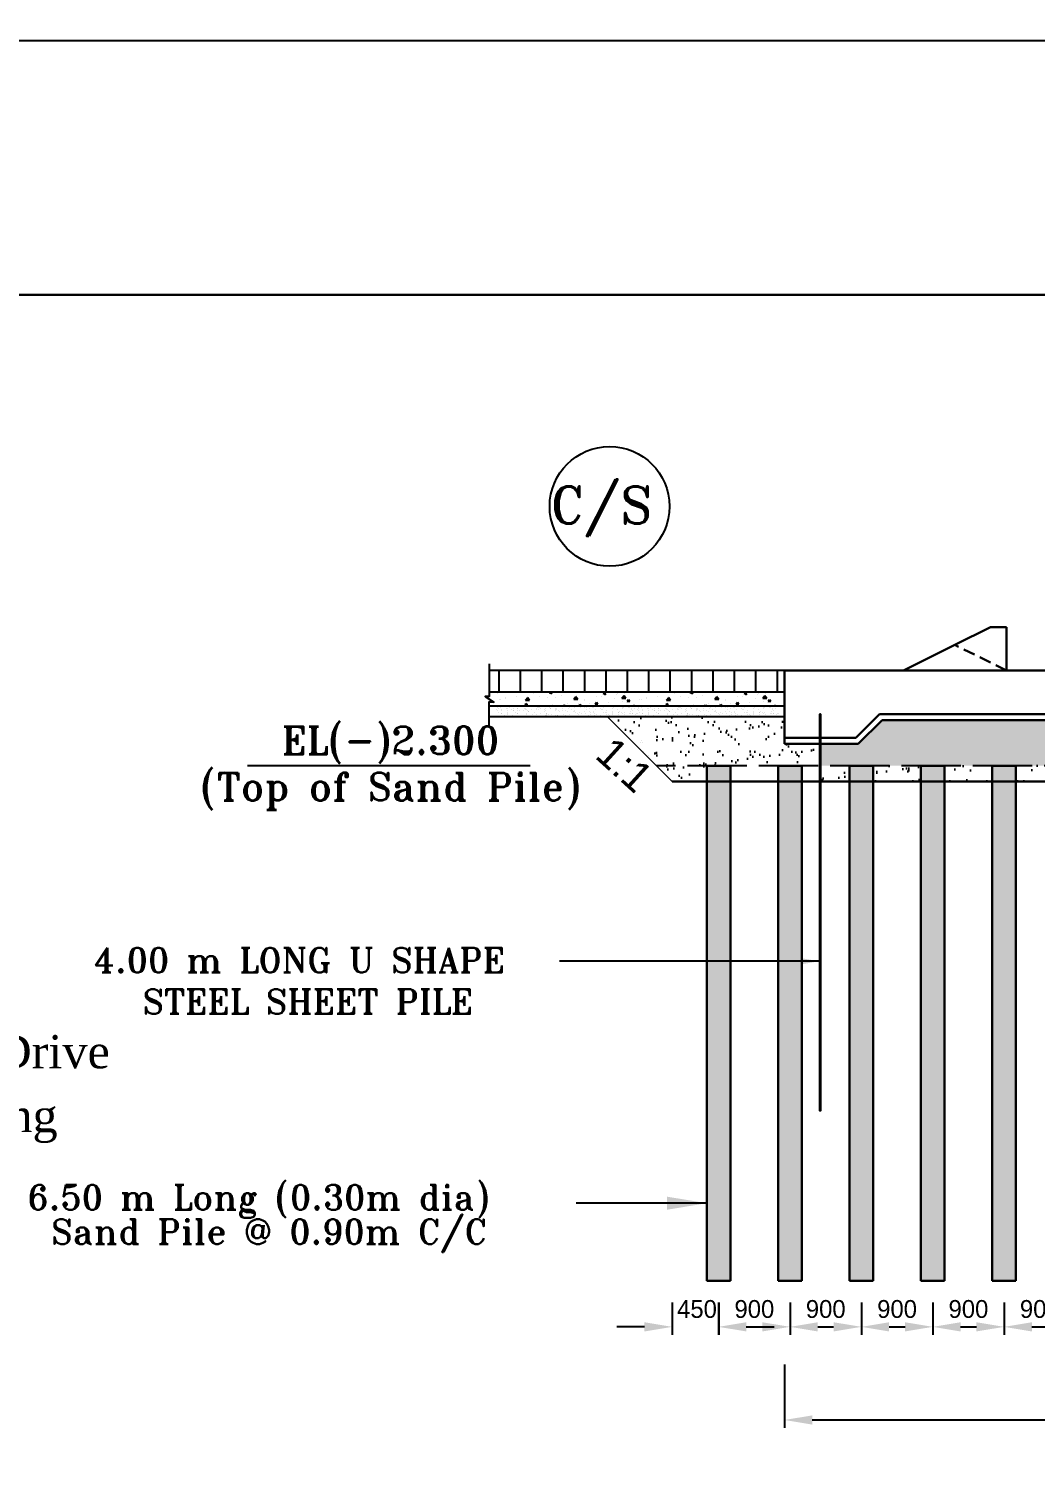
# Model space of a CAD drawing. Extents: x -1206532 to 786809, y -4288605 to 172932.
# Drawn here: x 443800 to 456492, y -4233599 to -4215402 of the extents above; entities that cross this region are included whole.
import ezdxf

# ---------------------------------------------------------------- set-up
doc = ezdxf.new("R2010")
doc.units = 0
doc.header["$LTSCALE"] = 300
doc.header["$MEASUREMENT"] = 0
doc.linetypes.add('DASHED', pattern=[0.75, 0.5, -0.25])
doc.layers.get('0').update_dxf_attribs({"linetype": 'CONTINUOUS'})
doc.layers.get('DEFPOINTS').update_dxf_attribs({"linetype": 'CONTINUOUS'})
doc.layers.add('LINE', color=7, linetype='CONTINUOUS')
doc.layers.add('Other line', color=7, linetype='CONTINUOUS', lineweight=15)
doc.styles.add('BIG', font='ROMANT.SHX')
doc.dimstyles.new('3', dxfattribs={"dimtxt": 225, "dimasz": 350, "dimexe": 100, "dimexo": 25, "dimgap": 9, "dimtad": 0, "dimdec": 0, "dimzin": 0, "dimdsep": 46, "dimtxsty": 'Standard', "dimcen": 0, "dimclrd": 5, "dimclre": 6, "dimclrt": 1, "dimadec": 0, "dimazin": 0, "dimtfac": 1, "dimtdec": 0, "dimtofl": 0, "dimtmove": 2, "dimatfit": 3, "dimfxl": 1, "dimtolj": 1, "dimtzin": 0, "dimarcsym": 0})
pattern_1 = [(37.5, (-208296.67, -1238010.54), (-4.724502, 144.5117827), [0, -114, 0, -127.5, 0, -121.875]), (7.5, (-208296.67, -1238010.54), (132.733253, 211.660955), [0, -61.5, 0, -102.75, 0, -39.375]), (327.5, (-208388.92, -1238010.54), (233.5606396, 0.424429), [0, -37.5, 0, -135, 0, -176.25]), (317.5, (-208388.92, -1238010.54), (225.459495, 65.825667), [0, -18.75, 0, -88.5, 0, -101.25])]
pattern_2 = [(37.5, (-207396.67, -1238010.54), (-4.724502, 144.5117827), [0, -114, 0, -127.5, 0, -121.875]), (7.5, (-207396.67, -1238010.54), (132.733253, 211.660955), [0, -61.5, 0, -102.75, 0, -39.375]), (327.5, (-207488.92, -1238010.54), (233.5606396, 0.424429), [0, -37.5, 0, -135, 0, -176.25]), (317.5, (-207488.92, -1238010.54), (225.459495, 65.825667), [0, -18.75, 0, -88.5, 0, -101.25])]
pattern_3 = [(37.5, (-210096.67, -1238010.54), (-4.724502, 144.5117827), [0, -114, 0, -127.5, 0, -121.875]), (7.5, (-210096.67, -1238010.54), (132.733253, 211.660955), [0, -61.5, 0, -102.75, 0, -39.375]), (327.5, (-210188.92, -1238010.54), (233.5606396, 0.424429), [0, -37.5, 0, -135, 0, -176.25]), (317.5, (-210188.92, -1238010.54), (225.459495, 65.825667), [0, -18.75, 0, -88.5, 0, -101.25])]
pattern_4 = [(37.5, (-147595.84, 279.79), (-9.449004, 289.023565), [0, -228, 0, -255, 0, -243.75]), (7.5, (-147595.84, 279.8), (265.466506, 423.32191), [0, -123, 0, -205.5, 0, -78.75]), (327.5, (-147780.34, 279.79), (467.12128, 0.848858), [0, -75, 0, -270, 0, -352.5]), (317.5, (-147780.34, 279.8), (450.91899, 131.651335), [0, -37.5, 0, -177, 0, -202.5])]

# ---------------------------------------------------------------- blocks, each defined once
blk = doc.blocks.new('*D510')
at = {"layer": 'DEFPOINTS', "color": 0, "lineweight": 30}
for p in [(500651, -4215549), (417919, -4218757), (500651, -4218757)]:
    blk.add_point(p, dxfattribs=at)
at = {"layer": 'LINE', "color": 6, "lineweight": -2}
for p, q in [((417919, -4218732), (417919, -4215449)), ((500651, -4218732), (500651, -4215449))]:
    blk.add_line(p, q, dxfattribs=at)
at = {"layer": 'LINE', "color": 5, "lineweight": -2}
for p, q in [((418269, -4215549), (458751, -4215549)), ((500301, -4215549), (459819, -4215549))]:
    blk.add_line(p, q, dxfattribs=at)
at = {"layer": 'LINE', "color": 5, "lineweight": 30}
for points in [[(418269, -4215491), (418269, -4215608), (417919, -4215549)], [(500301, -4215491), (500301, -4215608), (500651, -4215549)]]:
    blk.add_solid(points, dxfattribs=at)
at = {"layer": 'LINE', "color": 1, "lineweight": 30, "insert": (459285, -4215549), "char_height": 225, "attachment_point": 5}
blk.add_mtext('\\A1;82732', dxfattribs=at)
blk = doc.blocks.new('*D648')
at = {"layer": 'DEFPOINTS', "color": 0, "lineweight": 30}
for p in [(452501, -4231445), (453401, -4231445), (453401, -4231778)]:
    blk.add_point(p, dxfattribs=at)
at = {"layer": 'Other line', "color": 0, "linetype": 'ByBlock', "lineweight": -2}
for p, q in [((452501, -4231470), (452501, -4231878)), ((453401, -4231470), (453401, -4231878))]:
    blk.add_line(p, q, dxfattribs=at)
at = {"layer": 'Other line', "linetype": 'ByBlock', "lineweight": -2}
blk.add_line((452851, -4231778), (453051, -4231778), dxfattribs=at)
at = {"layer": 'Other line', "lineweight": 30}
for points in [[(452851, -4231720), (452851, -4231836), (452501, -4231778)], [(453051, -4231720), (453051, -4231836), (453401, -4231778)]]:
    blk.add_solid(points, dxfattribs=at)
at = {"layer": 'Other line', "color": 0, "lineweight": 30, "insert": (452951, -4231554), "char_height": 225, "attachment_point": 5}
blk.add_mtext('\\A1;900', dxfattribs=at)
blk = doc.blocks.new('*D649')
at = {"layer": 'DEFPOINTS', "color": 0, "lineweight": 30}
for p in [(453401, -4231445), (454301, -4231445), (454301, -4231778)]:
    blk.add_point(p, dxfattribs=at)
at = {"layer": 'Other line', "color": 0, "linetype": 'ByBlock', "lineweight": -2}
for p, q in [((453401, -4231470), (453401, -4231878)), ((454301, -4231470), (454301, -4231878))]:
    blk.add_line(p, q, dxfattribs=at)
at = {"layer": 'Other line', "linetype": 'ByBlock', "lineweight": -2}
blk.add_line((453751, -4231778), (453951, -4231778), dxfattribs=at)
at = {"layer": 'Other line', "lineweight": 30}
for points in [[(453751, -4231720), (453751, -4231836), (453401, -4231778)], [(453951, -4231720), (453951, -4231836), (454301, -4231778)]]:
    blk.add_solid(points, dxfattribs=at)
at = {"layer": 'Other line', "color": 0, "lineweight": 30, "insert": (453851, -4231554), "char_height": 225, "attachment_point": 5}
blk.add_mtext('\\A1;900', dxfattribs=at)
blk = doc.blocks.new('*D650')
at = {"layer": 'DEFPOINTS', "color": 0, "lineweight": 30}
for p in [(454301, -4231445), (455201, -4231445), (455201, -4231778)]:
    blk.add_point(p, dxfattribs=at)
at = {"layer": 'Other line', "color": 0, "linetype": 'ByBlock', "lineweight": -2}
for p, q in [((454301, -4231470), (454301, -4231878)), ((455201, -4231470), (455201, -4231878))]:
    blk.add_line(p, q, dxfattribs=at)
at = {"layer": 'Other line', "linetype": 'ByBlock', "lineweight": -2}
blk.add_line((454651, -4231778), (454851, -4231778), dxfattribs=at)
at = {"layer": 'Other line', "lineweight": 30}
for points in [[(454651, -4231720), (454651, -4231836), (454301, -4231778)], [(454851, -4231720), (454851, -4231836), (455201, -4231778)]]:
    blk.add_solid(points, dxfattribs=at)
at = {"layer": 'Other line', "color": 0, "lineweight": 30, "insert": (454751, -4231554), "char_height": 225, "attachment_point": 5}
blk.add_mtext('\\A1;900', dxfattribs=at)
blk = doc.blocks.new('*D651')
at = {"layer": 'DEFPOINTS', "color": 0, "lineweight": 30}
for p in [(455201, -4231445), (456101, -4231445), (456101, -4231778)]:
    blk.add_point(p, dxfattribs=at)
at = {"layer": 'Other line', "color": 0, "linetype": 'ByBlock', "lineweight": -2}
for p, q in [((455201, -4231470), (455201, -4231878)), ((456101, -4231470), (456101, -4231878))]:
    blk.add_line(p, q, dxfattribs=at)
at = {"layer": 'Other line', "linetype": 'ByBlock', "lineweight": -2}
blk.add_line((455551, -4231778), (455751, -4231778), dxfattribs=at)
at = {"layer": 'Other line', "lineweight": 30}
for points in [[(455551, -4231720), (455551, -4231836), (455201, -4231778)], [(455751, -4231720), (455751, -4231836), (456101, -4231778)]]:
    blk.add_solid(points, dxfattribs=at)
at = {"layer": 'Other line', "color": 0, "lineweight": 30, "insert": (455651, -4231554), "char_height": 225, "attachment_point": 5}
blk.add_mtext('\\A1;900', dxfattribs=at)
blk = doc.blocks.new('*D652')
at = {"layer": 'DEFPOINTS', "color": 0, "lineweight": 30}
for p in [(456101, -4231445), (457001, -4231445), (457001, -4231778)]:
    blk.add_point(p, dxfattribs=at)
at = {"layer": 'Other line', "color": 0, "linetype": 'ByBlock', "lineweight": -2}
for p, q in [((456101, -4231470), (456101, -4231878)), ((457001, -4231470), (457001, -4231878))]:
    blk.add_line(p, q, dxfattribs=at)
at = {"layer": 'Other line', "linetype": 'ByBlock', "lineweight": -2}
blk.add_line((456451, -4231778), (456651, -4231778), dxfattribs=at)
at = {"layer": 'Other line', "lineweight": 30}
for points in [[(456451, -4231720), (456451, -4231836), (456101, -4231778)], [(456651, -4231720), (456651, -4231836), (457001, -4231778)]]:
    blk.add_solid(points, dxfattribs=at)
at = {"layer": 'Other line', "color": 0, "lineweight": 30, "insert": (456551, -4231554), "char_height": 225, "attachment_point": 5}
blk.add_mtext('\\A1;900', dxfattribs=at)
blk = doc.blocks.new('*D625')
at = {"layer": 'DEFPOINTS', "color": 0, "lineweight": 30}
for p in [(453331, -4224423), (491241, -4224423), (491241, -4232953)]:
    blk.add_point(p, dxfattribs=at)
at = {"layer": 'Other line', "color": 0, "linetype": 'ByBlock', "lineweight": -2}
for p, q in [((453331, -4232253), (453331, -4233053)), ((491241, -4232253), (491241, -4233053))]:
    blk.add_line(p, q, dxfattribs=at)
at = {"layer": 'Other line', "linetype": 'ByBlock', "lineweight": -2}
for p, q in [((453681, -4232953), (471382, -4232953)), ((490891, -4232953), (473190, -4232953))]:
    blk.add_line(p, q, dxfattribs=at)
at = {"layer": 'Other line', "lineweight": 30}
for points in [[(453681, -4232895), (453681, -4233011), (453331, -4232953)], [(490891, -4232895), (490891, -4233011), (491241, -4232953)]]:
    blk.add_solid(points, dxfattribs=at)
at = {"layer": 'Other line', "color": 0, "lineweight": 30, "insert": (472286, -4232953), "char_height": 500, "attachment_point": 5}
blk.add_mtext('\\A1;{\\fTimes New Roman|b0|i0|c0|p18;37840}', dxfattribs=at)
blk = doc.blocks.new('*D671')
at = {"layer": 'DEFPOINTS', "color": 0, "lineweight": 30}
for p in [(451915, -4231445), (452499, -4231445), (452499, -4231778)]:
    blk.add_point(p, dxfattribs=at)
at = {"layer": 'Other line', "color": 0, "linetype": 'ByBlock', "lineweight": -2}
for p, q in [((451915, -4231470), (451915, -4231878)), ((452499, -4231470), (452499, -4231878))]:
    blk.add_line(p, q, dxfattribs=at)
at = {"layer": 'Other line', "linetype": 'ByBlock', "lineweight": -2}
for p, q in [((451565, -4231778), (451215, -4231778)), ((452849, -4231778), (453199, -4231778))]:
    blk.add_line(p, q, dxfattribs=at)
at = {"layer": 'Other line', "lineweight": 30}
for points in [[(451565, -4231720), (451565, -4231836), (451915, -4231778)], [(452849, -4231720), (452849, -4231836), (452499, -4231778)]]:
    blk.add_solid(points, dxfattribs=at)
at = {"layer": 'Other line', "color": 0, "lineweight": 30, "insert": (452227, -4231554), "char_height": 225, "attachment_point": 5}
blk.add_mtext('\\A1;450', dxfattribs=at)

msp = doc.modelspace()

# ---------------------------------------------------------------- hatches: boundary and pattern name
at = {"layer": 'Other line', "lineweight": 30}
h = msp.add_hatch(dxfattribs=at)
h.set_pattern_fill('AR-SAND', color=0, scale=150, style=0)
h.set_pattern_definition(pattern_4)
h.paths.add_polyline_path([(488239.559, -4224123.492), (477964.417, -4224123.492), (476464.417, -4223873.492), (475970.625, -4223873.492), (475970.625, -4223523.388), (475950.625, -4223523.388), (475950.625, -4223873.492), (466850.625, -4223873.492), (466850.625, -4223798.492), (466830.625, -4223798.492), (466830.625, -4223873.492), (466336.832, -4223873.492), (464836.832, -4224123.492), (454561.691, -4224123.492), (454261.691, -4224423.492), (453785.9, -4224423.492), (453785.9, -4224698.492), (489015.35, -4224698.492), (489015.35, -4224423.492), (488539.559, -4224423.492)])
h = msp.add_hatch(dxfattribs=at)
h.set_pattern_fill('AR-SAND', color=0, scale=150, style=0)
h.set_pattern_definition(pattern_4)
h.paths.add_polyline_path([(453775.35, -4224698.492), (453775.35, -4224423.492), (453330.625, -4224423.492), (453330.625, -4224083.492), (451099.909, -4224083.492), (451714.909, -4224698.492)])
h.paths.add_polyline_path([(451714.909, -4224698.492), (451914.909, -4224898.492), (452350.625, -4224898.492), (452350.625, -4224698.492)])
msp.add_hatch(color=0, dxfattribs=at).paths.add_polyline_path([(453785.9, -4224048.492), (453775.35, -4224048.492), (453775.35, -4229048.492), (453785.9, -4229048.492)])
h = msp.add_hatch(dxfattribs=at)
h.set_pattern_fill('AR-SAND', color=0, scale=75, style=0)
h.set_pattern_definition([(37.5, (-210996.67, -1238010.54), (-4.724502, 144.5117827), [0, -114, 0, -127.5, 0, -121.875]), (7.5, (-210996.67, -1238010.54), (132.733253, 211.660955), [0, -61.5, 0, -102.75, 0, -39.375]), (327.5, (-211088.92, -1238010.54), (233.5606396, 0.424429), [0, -37.5, 0, -135, 0, -176.25]), (317.5, (-211088.92, -1238010.54), (225.459495, 65.825667), [0, -18.75, 0, -88.5, 0, -101.25])])
h.paths.add_polyline_path([(452350.625, -4231198.492), (452650.625, -4231198.492), (452650.625, -4224698.492), (452350.625, -4224698.492)])
h = msp.add_hatch(dxfattribs=at)
h.set_pattern_fill('AR-SAND', color=0, scale=75, style=0)
h.set_pattern_definition(pattern_3)
h.paths.add_polyline_path([(453250.625, -4231198.492), (453550.625, -4231198.492), (453550.625, -4224698.492), (453250.625, -4224698.492)])
h = msp.add_hatch(dxfattribs=at)
h.set_pattern_fill('AR-SAND', color=0, scale=75, style=0)
h.set_pattern_definition(pattern_3)
h.paths.add_polyline_path([(453250.625, -4231198.492), (453550.625, -4231198.492), (453550.625, -4224698.492), (453250.625, -4224698.492)])
h = msp.add_hatch(dxfattribs=at)
h.set_pattern_fill('AR-SAND', color=0, scale=150, style=0)
h.set_pattern_definition(pattern_4)
h.paths.add_polyline_path([(455050.625, -4224698.492), (454450.625, -4224698.492), (454450.625, -4224898.492), (455050.625, -4224898.492)])
h.paths.add_polyline_path([(454150.625, -4224698.492), (453785.9, -4224698.492), (453785.9, -4224898.492), (454150.625, -4224898.492)])
h.paths.add_polyline_path([(455950.625, -4224698.492), (455350.625, -4224698.492), (455350.625, -4224898.492), (455950.625, -4224898.492)])
h.paths.add_polyline_path([(456850.625, -4224698.492), (456250.625, -4224698.492), (456250.625, -4224898.492), (456850.625, -4224898.492)])
h = msp.add_hatch(dxfattribs=at)
h.set_pattern_fill('AR-SAND', color=0, scale=75, style=0)
h.set_pattern_definition([(37.5, (-209196.67, -1238010.54), (-4.724502, 144.5117827), [0, -114, 0, -127.5, 0, -121.875]), (7.5, (-209196.67, -1238010.54), (132.733253, 211.660955), [0, -61.5, 0, -102.75, 0, -39.375]), (327.5, (-209288.92, -1238010.54), (233.5606396, 0.424429), [0, -37.5, 0, -135, 0, -176.25]), (317.5, (-209288.92, -1238010.54), (225.459495, 65.825667), [0, -18.75, 0, -88.5, 0, -101.25])])
h.paths.add_polyline_path([(454150.625, -4231198.492), (454450.625, -4231198.492), (454450.625, -4224698.492), (454150.625, -4224698.492)])
h = msp.add_hatch(dxfattribs=at)
h.set_pattern_fill('AR-SAND', color=0, scale=75, style=0)
h.set_pattern_definition(pattern_1)
h.paths.add_polyline_path([(455050.625, -4231198.492), (455350.625, -4231198.492), (455350.625, -4224698.492), (455050.625, -4224698.492)])
h = msp.add_hatch(dxfattribs=at)
h.set_pattern_fill('AR-SAND', color=0, scale=75, style=0)
h.set_pattern_definition(pattern_1)
h.paths.add_polyline_path([(455050.625, -4231198.492), (455350.625, -4231198.492), (455350.625, -4224698.492), (455050.625, -4224698.492)])
h = msp.add_hatch(dxfattribs=at)
h.set_pattern_fill('AR-SAND', color=0, scale=75, style=0)
h.set_pattern_definition(pattern_2)
h.paths.add_polyline_path([(455950.625, -4231198.492), (456250.625, -4231198.492), (456250.625, -4224698.492), (455950.625, -4224698.492)])
h = msp.add_hatch(dxfattribs=at)
h.set_pattern_fill('AR-SAND', color=0, scale=75, style=0)
h.set_pattern_definition(pattern_2)
h.paths.add_polyline_path([(455950.625, -4231198.492), (456250.625, -4231198.492), (456250.625, -4224698.492), (455950.625, -4224698.492)])

# ---------------------------------------------------------------- linework, layer by layer
at = {"linetype": 'ByBlock', "lineweight": 30}
msp.add_lwpolyline([(417918.972, -4277260.338), (417918.972, -4218757.224), (500650.648, -4218757.224), (500650.648, -4277260.338), (417918.972, -4277260.338)], close=True, dxfattribs=at)
at = {"layer": 'LINE'}
for p, q in [((453330.625, -4223498.492), (449606.89, -4223498.492)), ((449730.625, -4223768.492), (449730.625, -4223498.492)), ((450000.625, -4223768.492), (450000.625, -4223498.492)), ((450270.625, -4223768.492), (450270.625, -4223498.492)), ((450540.625, -4223768.492), (450540.625, -4223498.492)), ((450810.625, -4223768.492), (450810.625, -4223498.492)), ((451080.625, -4223768.492), (451080.625, -4223498.492)), ((451350.625, -4223768.492), (451350.625, -4223498.492)), ((451620.625, -4223768.492), (451620.625, -4223498.492)), ((451890.625, -4223768.492), (451890.625, -4223498.492)), ((452160.625, -4223768.492), (452160.625, -4223498.492)), ((452430.625, -4223768.492), (452430.625, -4223498.492)), ((452700.625, -4223768.492), (452700.625, -4223498.492)), ((452970.625, -4223768.492), (452970.625, -4223498.492)), ((453240.625, -4223768.492), (453240.625, -4223498.492)), ((453330.625, -4223768.492), (449606.89, -4223768.492)), ((449717.442, -4223779.389), (449715.324, -4223768.492)), ((449953.998, -4223823.543), (449953.998, -4223823.543)), ((450163.207, -4223781.751), (450163.207, -4223781.751)), ((450222.364, -4223780.466), (450222.364, -4223780.466)), ((450395.592, -4223790.798), (450364.76, -4223777.071)), ((450381.949, -4223768.492), (450364.853, -4223776.998)), ((450395.592, -4223790.798), (450391.256, -4223768.492)), ((450513.254, -4223818.763), (450513.254, -4223818.763)), ((450705.11, -4223807.724), (450705.11, -4223807.724)), ((450954.509, -4223819.121), (450954.509, -4223819.121)), ((451073.742, -4223802.208), (451042.91, -4223788.481)), ((451068.683, -4223775.632), (451043.003, -4223788.408)), ((451073.742, -4223802.208), (451068.59, -4223775.704)), ((451217.545, -4223794.972), (451217.545, -4223794.972)), ((451227.459, -4223789.081), (451227.459, -4223789.081)), ((451307.027, -4223818.357), (451280.323, -4223852.092)), ((451330.859, -4223851.101), (451306.949, -4223818.412)), ((451317.406, -4223785.692), (451317.406, -4223785.692)), ((451495.389, -4223779.389), (451493.271, -4223768.492)), ((451731.944, -4223823.543), (451731.944, -4223823.543)), ((451941.153, -4223781.751), (451941.153, -4223781.751)), ((452000.311, -4223780.466), (452000.311, -4223780.466)), ((452173.539, -4223790.798), (452142.706, -4223777.071)), ((452159.895, -4223768.492), (452142.8, -4223776.998)), ((452173.538, -4223790.798), (452169.203, -4223768.492)), ((452291.201, -4223818.763), (452291.201, -4223818.763)), ((452483.057, -4223807.724), (452483.057, -4223807.724)), ((452732.455, -4223819.121), (452732.455, -4223819.121)), ((452851.688, -4223802.208), (452820.856, -4223788.481)), ((452846.63, -4223775.632), (452820.949, -4223788.408)), ((452851.688, -4223802.208), (452846.536, -4223775.704)), ((452995.491, -4223794.972), (452995.491, -4223794.972)), ((453005.405, -4223789.081), (453005.405, -4223789.081)), ((453084.973, -4223818.357), (453058.27, -4223852.092)), ((453108.806, -4223851.101), (453084.895, -4223818.412)), ((453095.352, -4223785.692), (453095.352, -4223785.692)), ((453330.625, -4223948.492), (449599.563, -4223948.492)), ((449697.758, -4223988.351), (449697.758, -4223988.351)), ((449703.853, -4223945.226), (449703.853, -4223945.226)), ((449716.501, -4224002.733), (449716.501, -4224002.733)), ((449716.873, -4223961.037), (449716.873, -4223961.037)), ((449717.364, -4223972.276), (449717.364, -4223972.276)), ((449729.918, -4223863.185), (449729.918, -4223863.185)), ((449744.788, -4223865.336), (449744.788, -4223865.336)), ((449747.544, -4223969.497), (449747.544, -4223969.497)), ((449757.572, -4223985.699), (449757.572, -4223985.699)), ((449762.442, -4224007.666), (449762.442, -4224007.666)), ((449813.648, -4223843.17), (449813.648, -4223843.17)), ((449816.267, -4223853.214), (449816.267, -4223853.214)), ((449823.389, -4223979.482), (449823.389, -4223979.482)), ((449838.139, -4223975.714), (449838.139, -4223975.714)), ((449839.312, -4224005.531), (449839.312, -4224005.531)), ((449843.872, -4223954.865), (449843.872, -4223954.865)), ((449862.615, -4223969.247), (449862.615, -4223969.247)), ((449891.204, -4223988.41), (449891.204, -4223988.41)), ((449910.825, -4223979.232), (449910.825, -4223979.232)), ((449911.525, -4224006.777), (449911.525, -4224006.777)), ((449915.695, -4224001.199), (449915.695, -4224001.199)), ((449958.58, -4223971.51), (449958.58, -4223971.51)), ((449959.07, -4223982.749), (449959.07, -4223982.749)), ((449963.704, -4223997.955), (449963.704, -4223997.955)), ((449992.565, -4223999.063), (449992.565, -4223999.063)), ((450039.549, -4224007.94), (450039.549, -4224007.94)), ((450087.428, -4223944.117), (450056.596, -4223930.39)), ((450082.37, -4223917.54), (450056.689, -4223930.317)), ((450057.639, -4223973.291), (450057.639, -4223973.291)), ((450064.078, -4223972.765), (450064.078, -4223972.765)), ((450116.119, -4223876.211), (450065.505, -4223877.257)), ((450092.286, -4223843.466), (450065.583, -4223877.201)), ((450068.948, -4223994.731), (450068.948, -4223994.731)), ((450079.845, -4223986.187), (450079.845, -4223986.187)), ((450087.428, -4223944.117), (450082.276, -4223917.613)), ((450086.914, -4223995.754), (450086.914, -4223995.754)), ((450116.119, -4223876.211), (450092.208, -4223843.523)), ((450092.815, -4223829.757), (450092.815, -4223829.757)), ((450112.569, -4223882.523), (450112.569, -4223882.523)), ((450117.165, -4223939.59), (450117.165, -4223939.59)), ((450145.818, -4223992.596), (450145.818, -4223992.596)), ((450166.671, -4223953.553), (450166.671, -4223953.553)), ((450200.287, -4223981.983), (450200.287, -4223981.983)), ((450200.777, -4223993.222), (450200.777, -4223993.222)), ((450217.331, -4223966.297), (450217.331, -4223966.297)), ((450222.201, -4223988.264), (450222.201, -4223988.264)), ((450233.028, -4223962.268), (450233.028, -4223962.268)), ((450236.684, -4223830.209), (450236.684, -4223830.209)), ((450239.17, -4223963.097), (450239.17, -4223963.097)), ((450251.771, -4223976.65), (450251.771, -4223976.65)), ((450299.071, -4223986.129), (450299.071, -4223986.129)), ((450315.016, -4223973.083), (450315.016, -4223973.083)), ((450321.552, -4223996.66), (450321.552, -4223996.66)), ((450342.214, -4223841.153), (450342.214, -4223841.153)), ((450370.584, -4223959.83), (450370.584, -4223959.83)), ((450375.454, -4223981.797), (450375.454, -4223981.797)), ((450382.83, -4223982.01), (450382.83, -4223982.01)), ((450403.459, -4223920.82), (450403.459, -4223920.82)), ((450441.993, -4223992.455), (450441.993, -4223992.455)), ((450442.484, -4224003.695), (450442.484, -4224003.695)), ((450446.795, -4223980.694), (450446.795, -4223980.694)), ((450447.727, -4223837.814), (450447.727, -4223837.814)), ((450452.324, -4223979.661), (450452.324, -4223979.661)), ((450455.33, -4223991.555), (450455.33, -4223991.555)), ((450476.07, -4224003.158), (450476.07, -4224003.158)), ((450523.837, -4223953.363), (450523.837, -4223953.363)), ((450528.707, -4223975.329), (450528.707, -4223975.329)), ((450531.175, -4224001.54), (450531.175, -4224001.54)), ((450556.566, -4223936.037), (450547.991, -4223948.492)), ((450566.862, -4223948.492), (450556.473, -4223936.111)), ((450563.259, -4224007.133), (450563.259, -4224007.133)), ((450599.831, -4223914.459), (450599.831, -4223914.459)), ((450605.577, -4223973.194), (450605.577, -4223973.194)), ((450622.184, -4223969.671), (450622.184, -4223969.671)), ((450640.927, -4223984.053), (450640.927, -4223984.053)), ((450723.489, -4223863.656), (450672.875, -4223864.702)), ((450699.657, -4223830.912), (450672.953, -4223864.646)), ((450681.384, -4223949.879), (450681.384, -4223949.879)), ((450681.96, -4223968.862), (450681.96, -4223968.862)), ((450683.7, -4224002.928), (450683.7, -4224002.928)), ((450723.489, -4223863.656), (450699.579, -4223830.967)), ((450729.46, -4223917.558), (450729.46, -4223917.558)), ((450730.796, -4223956.698), (450730.796, -4223956.698)), ((450749.779, -4223948.492), (450734.746, -4223941.799)), ((450760.519, -4223928.95), (450734.839, -4223941.727)), ((450758.83, -4223966.727), (450758.83, -4223966.727)), ((450764.211, -4223948.492), (450760.426, -4223929.023)), ((450787.041, -4223950.567), (450787.041, -4223950.567)), ((450802.316, -4223956.914), (450802.316, -4223956.914)), ((450806.642, -4223966.683), (450806.642, -4223966.683)), ((450808.829, -4223857.676), (450808.829, -4223857.676)), ((450809.04, -4223872.666), (450809.04, -4223872.666)), ((450835.213, -4223962.395), (450835.213, -4223962.395)), ((450835.951, -4223988.097), (450835.951, -4223988.097)), ((450872.403, -4223912.367), (450872.403, -4223912.367)), ((450874.457, -4223975.611), (450874.457, -4223975.611)), ((450912.083, -4223960.259), (450912.083, -4223960.259)), ((450923.091, -4223960.352), (450923.091, -4223960.352)), ((450977.287, -4223921.496), (450943.666, -4223924.437)), ((450960.025, -4223900.74), (450943.759, -4223924.364)), ((450946.956, -4223985.156), (450946.956, -4223985.156)), ((450977.287, -4223921.496), (450959.932, -4223900.813)), ((450982.066, -4223954.611), (450982.066, -4223954.611)), ((450988.466, -4223955.927), (450988.466, -4223955.927)), ((451011.34, -4223977.074), (451011.34, -4223977.074)), ((451018.249, -4223830.874), (451018.249, -4223830.874)), ((451022.802, -4223995.141), (451022.802, -4223995.141)), ((451030.083, -4223991.456), (451030.083, -4223991.456)), ((451043.532, -4223956.147), (451043.532, -4223956.147)), ((451044.023, -4223967.386), (451044.023, -4223967.386)), ((451065.336, -4223953.792), (451065.336, -4223953.792)), ((451090.616, -4224004.069), (451090.616, -4224004.069)), ((451107.75, -4223897.029), (451107.75, -4223897.029)), ((451141.719, -4223949.46), (451141.719, -4223949.46)), ((451154.627, -4223935.52), (451154.627, -4223935.52)), ((451164.798, -4223970.825), (451164.798, -4223970.825)), ((451176.197, -4223957.97), (451176.197, -4223957.97)), ((451192.678, -4223852.097), (451192.678, -4223849.117)), ((451222.423, -4223950.298), (451222.423, -4223950.298)), ((451225.108, -4223995.5), (451225.108, -4223995.5)), ((451330.859, -4223851.101), (451280.245, -4223852.147)), ((451285.239, -4223966.62), (451285.239, -4223966.62)), ((451285.73, -4223977.859), (451285.73, -4223977.859)), ((451292.82, -4223889.363), (451292.82, -4223889.363)), ((451298.268, -4223960.283), (451298.268, -4223960.283)), ((451341.755, -4223895.525), (451341.755, -4223895.525)), ((451380.746, -4223886.198), (451347.124, -4223889.139)), ((451363.484, -4223865.442), (451347.218, -4223889.067)), ((451380.746, -4223886.198), (451363.391, -4223865.515)), ((451363.836, -4223893.727), (451363.836, -4223893.727)), ((451366.083, -4223969.211), (451366.083, -4223969.211)), ((451371.222, -4223962.014), (451371.222, -4223962.014)), ((451398.639, -4223935.326), (451398.639, -4223935.326)), ((451400.496, -4223984.477), (451400.496, -4223984.477)), ((451406.505, -4223981.297), (451406.505, -4223981.297)), ((451419.239, -4223998.859), (451419.239, -4223998.859)), ((451438.669, -4223940.36), (451422.323, -4223948.492)), ((451440.143, -4223948.492), (451438.576, -4223940.432)), ((451438.582, -4223978.756), (451438.582, -4223978.756)), ((451475.704, -4223988.351), (451475.704, -4223988.351)), ((451481.799, -4223945.226), (451481.799, -4223945.226)), ((451494.447, -4224002.733), (451494.447, -4224002.733)), ((451494.819, -4223961.037), (451494.819, -4223961.037)), ((451495.31, -4223972.276), (451495.31, -4223972.276)), ((451507.865, -4223863.185), (451507.865, -4223863.185)), ((451522.735, -4223865.336), (451522.735, -4223865.336)), ((451525.49, -4223969.497), (451525.49, -4223969.497)), ((451535.519, -4223985.699), (451535.519, -4223985.699)), ((451540.389, -4224007.666), (451540.389, -4224007.666)), ((451591.595, -4223843.17), (451591.595, -4223843.17)), ((451594.214, -4223853.214), (451594.214, -4223853.214)), ((451601.336, -4223979.482), (451601.336, -4223979.482)), ((451616.085, -4223975.714), (451616.085, -4223975.714)), ((451617.259, -4224005.531), (451617.259, -4224005.531)), ((451621.818, -4223954.865), (451621.818, -4223954.865)), ((451640.561, -4223969.247), (451640.561, -4223969.247)), ((451669.151, -4223988.41), (451669.151, -4223988.41)), ((451688.772, -4223979.232), (451688.772, -4223979.232)), ((451689.471, -4224006.777), (451689.471, -4224006.777)), ((451693.641, -4224001.199), (451693.641, -4224001.199)), ((451736.526, -4223971.51), (451736.526, -4223971.51)), ((451737.017, -4223982.749), (451737.017, -4223982.749)), ((451741.65, -4223997.955), (451741.65, -4223997.955)), ((451770.511, -4223999.063), (451770.511, -4223999.063)), ((451817.496, -4224007.94), (451817.496, -4224007.94)), ((451865.375, -4223944.117), (451834.543, -4223930.39)), ((451860.316, -4223917.54), (451834.636, -4223930.317)), ((451835.586, -4223973.291), (451835.586, -4223973.291)), ((451842.025, -4223972.765), (451842.025, -4223972.765)), ((451894.065, -4223876.211), (451843.451, -4223877.257)), ((451870.233, -4223843.466), (451843.529, -4223877.201)), ((451846.894, -4223994.731), (451846.894, -4223994.731)), ((451857.792, -4223986.187), (451857.792, -4223986.187)), ((451865.375, -4223944.117), (451860.223, -4223917.613)), ((451864.86, -4223995.754), (451864.86, -4223995.754)), ((451894.065, -4223876.211), (451870.155, -4223843.523)), ((451870.762, -4223829.757), (451870.762, -4223829.757)), ((451890.515, -4223882.523), (451890.515, -4223882.523)), ((451895.111, -4223939.59), (451895.111, -4223939.59)), ((451923.764, -4223992.596), (451923.764, -4223992.596)), ((451944.617, -4223953.553), (451944.617, -4223953.553)), ((451978.233, -4223981.983), (451978.233, -4223981.983)), ((451978.724, -4223993.222), (451978.724, -4223993.222)), ((451995.277, -4223966.297), (451995.277, -4223966.297)), ((452000.147, -4223988.264), (452000.147, -4223988.264)), ((452010.974, -4223962.268), (452010.974, -4223962.268)), ((452014.63, -4223830.209), (452014.63, -4223830.209)), ((452017.116, -4223963.097), (452017.116, -4223963.097)), ((452029.717, -4223976.65), (452029.717, -4223976.65)), ((452077.017, -4223986.129), (452077.017, -4223986.129)), ((452092.962, -4223973.083), (452092.962, -4223973.083)), ((452099.499, -4223996.66), (452099.499, -4223996.66)), ((452120.16, -4223841.153), (452120.16, -4223841.153)), ((452148.53, -4223959.83), (452148.53, -4223959.83)), ((452153.4, -4223981.797), (452153.4, -4223981.797)), ((452160.777, -4223982.01), (452160.777, -4223982.01)), ((452181.405, -4223920.82), (452181.405, -4223920.82)), ((452219.94, -4223992.455), (452219.94, -4223992.455)), ((452220.431, -4224003.695), (452220.431, -4224003.695)), ((452224.742, -4223980.694), (452224.742, -4223980.694)), ((452225.673, -4223837.814), (452225.673, -4223837.814)), ((452230.27, -4223979.661), (452230.27, -4223979.661)), ((452233.276, -4223991.555), (452233.276, -4223991.555)), ((452254.016, -4224003.158), (452254.016, -4224003.158)), ((452301.783, -4223953.363), (452301.783, -4223953.363)), ((452306.653, -4223975.329), (452306.653, -4223975.329)), ((452309.122, -4224001.54), (452309.122, -4224001.54)), ((452334.513, -4223936.037), (452325.937, -4223948.492)), ((452344.809, -4223948.492), (452334.419, -4223936.111)), ((452341.205, -4224007.133), (452341.205, -4224007.133)), ((452377.777, -4223914.459), (452377.777, -4223914.459)), ((452383.523, -4223973.194), (452383.523, -4223973.194)), ((452400.131, -4223969.671), (452400.131, -4223969.671)), ((452418.873, -4223984.053), (452418.873, -4223984.053)), ((452501.436, -4223863.656), (452450.821, -4223864.702)), ((452477.603, -4223830.912), (452450.899, -4223864.646)), ((452459.331, -4223949.879), (452459.331, -4223949.879)), ((452459.906, -4223968.862), (452459.906, -4223968.862)), ((452461.647, -4224002.928), (452461.647, -4224002.928)), ((452501.435, -4223863.656), (452477.525, -4223830.967)), ((452507.406, -4223917.558), (452507.406, -4223917.558)), ((452508.743, -4223956.698), (452508.743, -4223956.698)), ((452527.725, -4223948.492), (452512.692, -4223941.799)), ((452538.466, -4223928.95), (452512.785, -4223941.727)), ((452536.776, -4223966.727), (452536.776, -4223966.727)), ((452542.157, -4223948.492), (452538.373, -4223929.023)), ((452564.988, -4223950.567), (452564.988, -4223950.567)), ((452580.262, -4223956.914), (452580.262, -4223956.914)), ((452584.588, -4223966.683), (452584.588, -4223966.683)), ((452586.775, -4223857.676), (452586.775, -4223857.676)), ((452586.987, -4223872.666), (452586.987, -4223872.666)), ((452613.159, -4223962.395), (452613.159, -4223962.395)), ((452613.898, -4223988.097), (452613.898, -4223988.097)), ((452650.349, -4223912.367), (452650.349, -4223912.367)), ((452652.403, -4223975.611), (452652.403, -4223975.611)), ((452690.029, -4223960.259), (452690.029, -4223960.259)), ((452701.037, -4223960.352), (452701.037, -4223960.352)), ((452755.234, -4223921.496), (452721.612, -4223924.437)), ((452737.972, -4223900.74), (452721.705, -4223924.364)), ((452724.902, -4223985.156), (452724.902, -4223985.156)), ((452755.234, -4223921.496), (452737.878, -4223900.813)), ((452760.012, -4223954.611), (452760.012, -4223954.611)), ((452766.412, -4223955.927), (452766.412, -4223955.927)), ((452789.287, -4223977.074), (452789.287, -4223977.074)), ((452796.196, -4223830.874), (452796.196, -4223830.874)), ((452800.748, -4223995.141), (452800.748, -4223995.141)), ((452808.03, -4223991.456), (452808.03, -4223991.456)), ((452821.479, -4223956.147), (452821.479, -4223956.147)), ((452821.969, -4223967.386), (452821.969, -4223967.386)), ((452843.282, -4223953.792), (452843.282, -4223953.792)), ((452868.563, -4224004.069), (452868.563, -4224004.069)), ((452885.696, -4223897.029), (452885.696, -4223897.029)), ((452919.665, -4223949.46), (452919.665, -4223949.46)), ((452932.573, -4223935.52), (452932.573, -4223935.52)), ((452942.744, -4223970.825), (452942.744, -4223970.825)), ((452954.144, -4223957.97), (452954.144, -4223957.97)), ((452970.625, -4223852.097), (452970.625, -4223849.117)), ((453000.369, -4223950.298), (453000.369, -4223950.298)), ((453003.054, -4223995.5), (453003.054, -4223995.5)), ((453108.806, -4223851.101), (453058.192, -4223852.147)), ((453063.186, -4223966.62), (453063.186, -4223966.62)), ((453063.676, -4223977.859), (453063.676, -4223977.859)), ((453070.766, -4223889.363), (453070.766, -4223889.363)), ((453076.215, -4223960.283), (453076.215, -4223960.283)), ((453119.701, -4223895.525), (453119.701, -4223895.525)), ((453158.692, -4223886.198), (453125.071, -4223889.139)), ((453141.43, -4223865.442), (453125.164, -4223889.067)), ((453158.692, -4223886.198), (453141.337, -4223865.515)), ((453141.783, -4223893.727), (453141.783, -4223893.727)), ((453144.029, -4223969.211), (453144.029, -4223969.211)), ((453149.168, -4223962.014), (453149.168, -4223962.014)), ((453176.586, -4223935.326), (453176.586, -4223935.326)), ((453178.443, -4223984.477), (453178.443, -4223984.477)), ((453184.451, -4223981.297), (453184.451, -4223981.297)), ((453197.186, -4223998.859), (453197.186, -4223998.859)), ((453216.615, -4223940.36), (453200.27, -4223948.492)), ((453218.089, -4223948.492), (453216.522, -4223940.432)), ((453216.529, -4223978.756), (453216.529, -4223978.756)), ((453330.625, -4224083.492), (449599.563, -4224083.492)), ((449720.013, -4224032.968), (449720.013, -4224032.968)), ((449764.083, -4224042.798), (449764.083, -4224042.798)), ((449765.411, -4224040.264), (449765.411, -4224040.264)), ((449794.686, -4224062.727), (449794.686, -4224062.727)), ((449813.429, -4224077.109), (449813.429, -4224077.109)), ((449831.898, -4224051.726), (449831.898, -4224051.726)), ((449840.455, -4224028.764), (449840.455, -4224028.764)), ((449840.945, -4224040.003), (449840.945, -4224040.003)), ((449904.397, -4224061.27), (449904.397, -4224061.27)), ((449940.8, -4224029.241), (449940.8, -4224029.241)), ((449959.543, -4224043.623), (449959.543, -4224043.623)), ((449961.72, -4224043.441), (449961.72, -4224043.441)), ((449980.242, -4224071.256), (449980.242, -4224071.256)), ((450008.453, -4224081.153), (450008.453, -4224081.153)), ((450010.097, -4224078.143), (450010.097, -4224078.143)), ((450048.057, -4224080.184), (450048.057, -4224080.184)), ((450082.162, -4224039.237), (450082.162, -4224039.237)), ((450082.652, -4224050.476), (450082.652, -4224050.476)), ((450105.657, -4224010.136), (450105.657, -4224010.136)), ((450107.364, -4224016.868), (450107.364, -4224016.868)), ((450154.567, -4224047.667), (450154.567, -4224047.667)), ((450163.35, -4224071.676), (450163.35, -4224071.676)), ((450179.863, -4224026.413), (450179.863, -4224026.413)), ((450183.842, -4224070.13), (450183.842, -4224070.13)), ((450203.427, -4224053.914), (450203.427, -4224053.914)), ((450255.709, -4224036.398), (450255.709, -4224036.398)), ((450300.681, -4224014.18), (450300.681, -4224014.18)), ((450316.603, -4224065.209), (450316.603, -4224065.209)), ((450323.524, -4224045.326), (450323.524, -4224045.326)), ((450323.868, -4224049.71), (450323.868, -4224049.71)), ((450324.359, -4224060.949), (450324.359, -4224060.949)), ((450329.956, -4224036.644), (450329.956, -4224036.644)), ((450348.699, -4224051.026), (450348.699, -4224051.026)), ((450396.023, -4224054.871), (450396.023, -4224054.871)), ((450445.134, -4224064.387), (450445.134, -4224064.387)), ((450469.855, -4224058.741), (450469.855, -4224058.741)), ((450471.869, -4224064.856), (450471.869, -4224064.856)), ((450474.725, -4224080.708), (450474.725, -4224080.708)), ((450494.813, -4224017.54), (450494.813, -4224017.54)), ((450539.684, -4224073.784), (450539.684, -4224073.784)), ((450543.723, -4224055.07), (450543.723, -4224055.07)), ((450551.595, -4224078.573), (450551.595, -4224078.573)), ((450565.575, -4224060.182), (450565.575, -4224060.182)), ((450566.066, -4224071.422), (450566.066, -4224071.422)), ((450572.998, -4224077.533), (450572.998, -4224077.533)), ((450598.99, -4224010.468), (450598.99, -4224010.468)), ((450612.183, -4224083.329), (450612.183, -4224083.329)), ((450623.108, -4224052.274), (450623.108, -4224052.274)), ((450627.978, -4224074.241), (450627.978, -4224074.241)), ((450671.49, -4224020.013), (450671.49, -4224020.013)), ((450684.191, -4224014.168), (450684.191, -4224014.168)), ((450686.841, -4224074.86), (450686.841, -4224074.86)), ((450689.837, -4224021.583), (450689.837, -4224021.583)), ((450704.848, -4224072.105), (450704.848, -4224072.105)), ((450719.112, -4224044.047), (450719.112, -4224044.047)), ((450737.855, -4224058.429), (450737.855, -4224058.429)), ((450747.335, -4224029.998), (450747.335, -4224029.998)), ((450776.361, -4224045.807), (450776.361, -4224045.807)), ((450781.231, -4224067.773), (450781.231, -4224067.773)), ((450804.966, -4224017.606), (450804.966, -4224017.606)), ((450807.282, -4224070.655), (450807.282, -4224070.655)), ((450807.773, -4224081.895), (450807.773, -4224081.895)), ((450815.15, -4224038.926), (450815.15, -4224038.926)), ((450858.101, -4224065.638), (450858.101, -4224065.638)), ((450865.226, -4224010.561), (450865.226, -4224010.561)), ((450883.969, -4224024.943), (450883.969, -4224024.943)), ((450887.649, -4224048.471), (450887.649, -4224048.471)), ((450925.407, -4224013.401), (450925.407, -4224013.401)), ((450925.898, -4224024.64), (450925.898, -4224024.64)), ((450929.614, -4224039.339), (450929.614, -4224039.339)), ((450932.879, -4224062.473), (450932.879, -4224062.473)), ((450934.484, -4224061.306), (450934.484, -4224061.306)), ((450963.495, -4224058.456), (450963.495, -4224058.456)), ((451011.354, -4224059.171), (451011.354, -4224059.171)), ((451031.31, -4224067.384), (451031.31, -4224067.384)), ((451046.673, -4224028.079), (451046.673, -4224028.079)), ((451048.989, -4224081.128), (451048.989, -4224081.128)), ((451078.993, -4224028.987), (451078.993, -4224028.987)), ((451082.867, -4224032.872), (451082.867, -4224032.872)), ((451087.737, -4224054.839), (451087.737, -4224054.839)), ((451103.809, -4224076.929), (451103.809, -4224076.929)), ((451108.268, -4224051.45), (451108.268, -4224051.45)), ((451127.011, -4224065.832), (451127.011, -4224065.832)), ((451163.116, -4224013.614), (451163.116, -4224013.614)), ((451164.607, -4224052.703), (451164.607, -4224052.703)), ((451167.114, -4224023.874), (451167.114, -4224023.874)), ((451167.605, -4224035.113), (451167.605, -4224035.113)), ((451236.12, -4224026.405), (451236.12, -4224026.405)), ((451238.961, -4224023.599), (451238.961, -4224023.599)), ((451240.99, -4224048.371), (451240.99, -4224048.371)), ((451254.382, -4224017.964), (451254.382, -4224017.964)), ((451273.125, -4224032.346), (451273.125, -4224032.346)), ((451288.38, -4224038.551), (451288.38, -4224038.551)), ((451306.776, -4224032.527), (451306.776, -4224032.527)), ((451317.86, -4224046.236), (451317.86, -4224046.236)), ((451322.036, -4224069.876), (451322.036, -4224069.876)), ((451379.276, -4224042.072), (451379.276, -4224042.072)), ((451389.373, -4224019.937), (451389.373, -4224019.937)), ((451394.243, -4224041.904), (451394.243, -4224041.904)), ((451408.821, -4224034.347), (451408.821, -4224034.347)), ((451409.312, -4224045.586), (451409.312, -4224045.586)), ((451455.121, -4224052.057), (451455.121, -4224052.057)), ((451468.15, -4224036.39), (451468.15, -4224036.39)), ((451471.113, -4224039.769), (451471.113, -4224039.769)), ((451497.96, -4224032.968), (451497.96, -4224032.968)), ((451542.029, -4224042.798), (451542.029, -4224042.798)), ((451543.357, -4224040.264), (451543.357, -4224040.264)), ((451572.632, -4224062.727), (451572.632, -4224062.727)), ((451591.375, -4224077.109), (451591.375, -4224077.109)), ((451609.844, -4224051.726), (451609.844, -4224051.726)), ((451618.401, -4224028.764), (451618.401, -4224028.764)), ((451618.892, -4224040.003), (451618.892, -4224040.003)), ((451682.343, -4224061.27), (451682.343, -4224061.27)), ((451718.746, -4224029.241), (451718.746, -4224029.241)), ((451737.489, -4224043.623), (451737.489, -4224043.623)), ((451739.667, -4224043.441), (451739.667, -4224043.441)), ((451758.189, -4224071.256), (451758.189, -4224071.256)), ((451786.399, -4224081.153), (451786.399, -4224081.153)), ((451788.043, -4224078.143), (451788.043, -4224078.143)), ((451826.004, -4224080.184), (451826.004, -4224080.184)), ((451860.108, -4224039.237), (451860.108, -4224039.237)), ((451860.599, -4224050.476), (451860.599, -4224050.476)), ((451883.603, -4224010.136), (451883.603, -4224010.136)), ((451885.31, -4224016.868), (451885.31, -4224016.868)), ((451932.514, -4224047.667), (451932.514, -4224047.667)), ((451941.296, -4224071.676), (451941.296, -4224071.676)), ((451957.81, -4224026.413), (451957.81, -4224026.413)), ((451961.788, -4224070.13), (451961.788, -4224070.13)), ((451981.374, -4224053.914), (451981.374, -4224053.914)), ((452033.655, -4224036.398), (452033.655, -4224036.398)), ((452078.628, -4224014.18), (452078.628, -4224014.18)), ((452094.549, -4224065.209), (452094.549, -4224065.209)), ((452101.47, -4224045.326), (452101.47, -4224045.326)), ((452101.815, -4224049.71), (452101.815, -4224049.71)), ((452102.306, -4224060.949), (452102.306, -4224060.949)), ((452107.902, -4224036.644), (452107.902, -4224036.644)), ((452126.645, -4224051.026), (452126.645, -4224051.026)), ((452173.97, -4224054.871), (452173.97, -4224054.871)), ((452223.08, -4224064.387), (452223.08, -4224064.387)), ((452247.802, -4224058.741), (452247.802, -4224058.741)), ((452249.815, -4224064.856), (452249.815, -4224064.856)), ((452252.672, -4224080.708), (452252.672, -4224080.708)), ((452272.759, -4224017.54), (452272.759, -4224017.54)), ((452317.63, -4224073.784), (452317.63, -4224073.784)), ((452321.67, -4224055.07), (452321.67, -4224055.07)), ((452329.542, -4224078.573), (452329.542, -4224078.573)), ((452343.522, -4224060.182), (452343.522, -4224060.182)), ((452344.012, -4224071.422), (452344.012, -4224071.422)), ((452350.944, -4224077.533), (452350.944, -4224077.533)), ((452376.937, -4224010.468), (452376.937, -4224010.468)), ((452390.129, -4224083.329), (452390.129, -4224083.329)), ((452401.055, -4224052.274), (452401.055, -4224052.274)), ((452405.925, -4224074.241), (452405.925, -4224074.241)), ((452449.436, -4224020.013), (452449.436, -4224020.013)), ((452462.137, -4224014.168), (452462.137, -4224014.168)), ((452464.787, -4224074.86), (452464.787, -4224074.86)), ((452467.784, -4224021.583), (452467.784, -4224021.583)), ((452482.795, -4224072.105), (452482.795, -4224072.105)), ((452497.058, -4224044.047), (452497.058, -4224044.047)), ((452515.801, -4224058.429), (452515.801, -4224058.429)), ((452525.282, -4224029.998), (452525.282, -4224029.998)), ((452554.308, -4224045.807), (452554.308, -4224045.807)), ((452559.178, -4224067.773), (452559.178, -4224067.773)), ((452582.912, -4224017.606), (452582.912, -4224017.606)), ((452585.229, -4224070.655), (452585.229, -4224070.655)), ((452585.719, -4224081.895), (452585.719, -4224081.895)), ((452593.096, -4224038.926), (452593.096, -4224038.926)), ((452636.048, -4224065.638), (452636.048, -4224065.638)), ((452643.173, -4224010.561), (452643.173, -4224010.561)), ((452661.916, -4224024.943), (452661.916, -4224024.943)), ((452665.596, -4224048.471), (452665.596, -4224048.471)), ((452703.354, -4224013.401), (452703.354, -4224013.401)), ((452703.844, -4224024.64), (452703.844, -4224024.64)), ((452707.561, -4224039.339), (452707.561, -4224039.339)), ((452710.826, -4224062.473), (452710.826, -4224062.473)), ((452712.43, -4224061.306), (452712.43, -4224061.306)), ((452741.441, -4224058.456), (452741.441, -4224058.456)), ((452789.3, -4224059.171), (452789.3, -4224059.171)), ((452809.256, -4224067.384), (452809.256, -4224067.384)), ((452824.619, -4224028.079), (452824.619, -4224028.079)), ((452826.935, -4224081.128), (452826.935, -4224081.128)), ((452856.94, -4224028.987), (452856.94, -4224028.987)), ((452860.814, -4224032.872), (452860.814, -4224032.872)), ((452865.683, -4224054.839), (452865.683, -4224054.839)), ((452881.756, -4224076.929), (452881.756, -4224076.929)), ((452886.215, -4224051.45), (452886.215, -4224051.45)), ((452904.958, -4224065.832), (452904.958, -4224065.832)), ((452941.062, -4224013.614), (452941.062, -4224013.614)), ((452942.553, -4224052.703), (452942.553, -4224052.703)), ((452945.06, -4224023.874), (452945.06, -4224023.874)), ((452945.551, -4224035.113), (452945.551, -4224035.113)), ((453014.066, -4224026.405), (453014.066, -4224026.405)), ((453016.908, -4224023.599), (453016.908, -4224023.599)), ((453018.936, -4224048.371), (453018.936, -4224048.371)), ((453032.329, -4224017.964), (453032.329, -4224017.964)), ((453051.072, -4224032.346), (453051.072, -4224032.346)), ((453066.326, -4224038.551), (453066.326, -4224038.551)), ((453084.723, -4224032.527), (453084.723, -4224032.527)), ((453095.806, -4224046.236), (453095.806, -4224046.236)), ((453099.982, -4224069.876), (453099.982, -4224069.876)), ((453157.222, -4224042.072), (453157.222, -4224042.072)), ((453167.319, -4224019.937), (453167.319, -4224019.937)), ((453172.189, -4224041.904), (453172.189, -4224041.904)), ((453186.767, -4224034.347), (453186.767, -4224034.347)), ((453187.258, -4224045.586), (453187.258, -4224045.586)), ((453233.068, -4224052.057), (453233.068, -4224052.057)), ((453246.096, -4224036.39), (453246.096, -4224036.39)), ((453249.059, -4224039.769), (453249.059, -4224039.769)), ((450121.128, -4224698.492), (446558.233, -4224698.492))]:
    msp.add_line(p, q, dxfattribs=at)
at = {"layer": 'LINE', "lineweight": 20}
msp.add_line((451093.526, -4224077.109), (451914.909, -4224898.492), dxfattribs=at)
at = {"layer": 'LINE', "linetype": 'DASHED', "ltscale": 2}
msp.add_line((492906.183, -4224698.492), (451714.909, -4224698.492), dxfattribs=at)
at = {"layer": 'LINE'}
msp.add_lwpolyline([(449606.89, -4223411.591), (449606.89, -4223825.417), (449556.481, -4223825.417), (449664.181, -4223897.149), (449599.563, -4223897.149), (449599.563, -4224208.53)], dxfattribs=at)
msp.add_circle((451124.968, -4221426.609), 755.902, dxfattribs=at)
at = {"layer": 'Other line', "color": 0, "lineweight": 30}
for p, q in [((455930.625, -4222948.492), (455480.625, -4223173.492)), ((456130.625, -4222948.492), (455930.625, -4222948.492)), ((456130.625, -4223498.492), (456130.625, -4222948.492)), ((455480.625, -4223173.492), (454830.625, -4223498.492)), ((464830.625, -4223498.492), (453330.625, -4223498.492)), ((453330.625, -4223498.492), (453330.625, -4224423.492)), ((453330.625, -4223498.492), (453330.625, -4224098.492)), ((454830.625, -4223498.492), (455480.625, -4223498.492)), ((455480.625, -4223498.492), (456130.625, -4223498.492)), ((456130.625, -4223498.492), (455805.625, -4223498.492)), ((453780.625, -4224348.492), (453780.625, -4224048.492)), ((454530.625, -4224048.492), (454230.625, -4224348.492)), ((454561.691, -4224123.492), (454261.691, -4224423.492)), ((454530.625, -4224048.492), (464830.625, -4224048.492)), ((454561.691, -4224123.492), (464830.625, -4224123.492)), ((453330.625, -4224348.492), (454230.625, -4224348.492)), ((453330.625, -4224423.492), (454261.691, -4224423.492)), ((452350.625, -4224698.492), (452650.625, -4224698.492)), ((452350.625, -4231198.492), (452350.625, -4224698.492)), ((452650.625, -4224698.492), (452650.625, -4231198.492)), ((453250.625, -4224698.492), (453550.625, -4224698.492)), ((453250.625, -4231198.492), (453250.625, -4224698.492)), ((453250.625, -4224698.492), (453550.625, -4224698.492)), ((453250.625, -4231198.492), (453250.625, -4224698.492)), ((453550.625, -4224698.492), (453550.625, -4231198.492)), ((453550.625, -4224698.492), (453550.625, -4231198.492)), ((454150.625, -4224698.492), (454450.625, -4224698.492)), ((454150.625, -4231198.492), (454150.625, -4224698.492)), ((454450.625, -4224698.492), (454450.625, -4231198.492)), ((455050.625, -4224698.492), (455350.625, -4224698.492)), ((455050.625, -4231198.492), (455050.625, -4224698.492)), ((455050.625, -4224698.492), (455350.625, -4224698.492)), ((455050.625, -4231198.492), (455050.625, -4224698.492)), ((455350.625, -4224698.492), (455350.625, -4231198.492)), ((455350.625, -4224698.492), (455350.625, -4231198.492)), ((455950.625, -4224698.492), (456250.625, -4224698.492)), ((455950.625, -4231198.492), (455950.625, -4224698.492)), ((455950.625, -4224698.492), (456250.625, -4224698.492)), ((455950.625, -4231198.492), (455950.625, -4224698.492)), ((456250.625, -4224698.492), (456250.625, -4231198.492)), ((456250.625, -4224698.492), (456250.625, -4231198.492)), ((492706.183, -4224898.492), (451914.909, -4224898.492)), ((452650.625, -4231198.492), (452350.625, -4231198.492)), ((453550.625, -4231198.492), (453250.625, -4231198.492)), ((453550.625, -4231198.492), (453250.625, -4231198.492)), ((454450.625, -4231198.492), (454150.625, -4231198.492)), ((455350.625, -4231198.492), (455050.625, -4231198.492)), ((455350.625, -4231198.492), (455050.625, -4231198.492)), ((456250.625, -4231198.492), (455950.625, -4231198.492)), ((456250.625, -4231198.492), (455950.625, -4231198.492))]:
    msp.add_line(p, q, dxfattribs=at)
at = {"layer": 'Other line', "color": 0, "linetype": 'DASHED', "lineweight": 30}
msp.add_line((456130.625, -4223498.492), (455480.625, -4223173.492), dxfattribs=at)
at = {"layer": 'Other line', "color": 0, "lineweight": 30}
msp.add_lwpolyline([(453775.35, -4224048.492), (453785.9, -4224048.492), (453785.9, -4229048.492), (453775.35, -4229048.492), (453775.35, -4224048.492), (453785.9, -4224048.492)], dxfattribs=at)

# ---------------------------------------------------------------- texts
at = {"layer": 'LINE', "style": 'BIG'}
for s, height, p in [('C/S', 467.5, (450380.351, -4221642.644)), ('4.00 m LONG U SHAPE', 312.741, (444618.319, -4227307.894)), ('STEEL SHEET PILE', 312.741, (445235.522, -4227830.737)), ('6.50 m Long (0.30m dia)', 312.741, (443782.354, -4230299.61)), ('Sand Pile @ 0.90m C/C', 312.741, (444082.411, -4230733.427))]:
    msp.add_text(s, height=height, dxfattribs=at).set_placement(p)
at = {"layer": 'LINE'}
msp.add_text('1:1', height=380.16, rotation=317.73178, dxfattribs=at).set_placement((450925.233, -4224589.216))
at = {"layer": 'LINE', "attachment_point": 8, "style": 'BIG'}
for s, insert, char_height, width in [('{\\H1.455x;EL(-)2.300\\P\\H0.9999x;(Top of Sand Pile)}', (448361.703, -4225253.508), 240.57, 26247.06672), ('{\\fTimes New Roman|b0|i0|c0|p18;1st Stage of Earth Cutting for Sand Pile Drive}', (438989.689, -4228654.673), 420, 33750.0372), ('{\\fTimes New Roman|b0|i0|c0|p18;2nd Stage of Earth Cutting for Sand Filling}', (438674.103, -4229459.92), 420, 33750.0372)]:
    msp.add_mtext(s, dxfattribs=dict(at, insert=insert, char_height=char_height, width=width))

# ---------------------------------------------------------------- dimensions: what is measured, and where the dimension line sits
at = {"layer": 'LINE', "lineweight": 30}
dim = msp.add_linear_dim(base=(500650.648, -4215549.458), p1=(417918.972, -4218757.224), p2=(500650.648, -4218757.224), dimstyle='3', override={"dimfxl": 0.12}, dxfattribs=at)
dim.commit()
dim.dimension.update_dxf_attribs({"geometry": '*D510', "text_midpoint": (459284.81, -4215549.458)})
at = {"layer": 'Other line', "color": 0, "lineweight": 30}
dim = msp.add_linear_dim(base=(491241.172, -4232953.153), p1=(453330.625, -4224423.492), p2=(491241.172, -4224423.492), text='{\\fTimes New Roman|b0|i0|c0|p18;37840}', dimstyle='3', override={"dimtxt": 500, "dimclrd": 256, "dimclre": 0, "dimclrt": 0, "dimfxl": 700, "dimfxlon": 1}, dxfattribs=at)
dim.commit()
dim.dimension.update_dxf_attribs({"geometry": '*D625', "text_midpoint": (472285.898, -4232953.153)})
dim = msp.add_linear_dim(base=(452499.134, -4231777.971), p1=(451914.909, -4231445.43), p2=(452499.134, -4231445.43), text='450', dimstyle='3', override={"dimclrd": 256, "dimclre": 0, "dimclrt": 0, "dimfxl": 700, "dimfxlon": 1}, dxfattribs=at)
dim.commit()
dim.dimension.update_dxf_attribs({"geometry": '*D671', "text_midpoint": (452226.858, -4231554.494), "dimtype": 160})
for base, p1, p2, picture, middle in [((453400.625, -4231777.971), (452500.625, -4231445.43), (453400.625, -4231445.43), '*D648', (452950.625, -4231554.494)), ((454300.625, -4231777.971), (453400.625, -4231445.43), (454300.625, -4231445.43), '*D649', (453850.625, -4231554.494)), ((455200.625, -4231777.971), (454300.625, -4231445.43), (455200.625, -4231445.43), '*D650', (454750.625, -4231554.494)), ((456100.625, -4231777.971), (455200.625, -4231445.43), (456100.625, -4231445.43), '*D651', (455650.625, -4231554.494)), ((457000.625, -4231777.971), (456100.625, -4231445.43), (457000.625, -4231445.43), '*D652', (456550.625, -4231554.494))]:
    dim = msp.add_linear_dim(base=base, p1=p1, p2=p2, dimstyle='3', override={"dimclrd": 256, "dimclre": 0, "dimclrt": 0, "dimfxl": 700, "dimfxlon": 1}, dxfattribs=at)
    dim.commit()
    dim.dimension.update_dxf_attribs({"geometry": picture, "text_midpoint": middle, "dimtype": 160})

# ---------------------------------------------------------------- leaders
at = {"layer": 'LINE', "ltscale": 3}
for points in [[(453775.35, -4227165.415), (450491.327, -4227165.415)], [(452350.625, -4230217.966), (450704.31, -4230217.966)]]:
    msp.add_leader(points, dimstyle='3', override={"dimtxt": 300, "dimasz": 500, "dimclrd": 0, "dimclre": 0, "dimclrt": 0}, dxfattribs=at)

doc.saveas('drawing.dxf')
